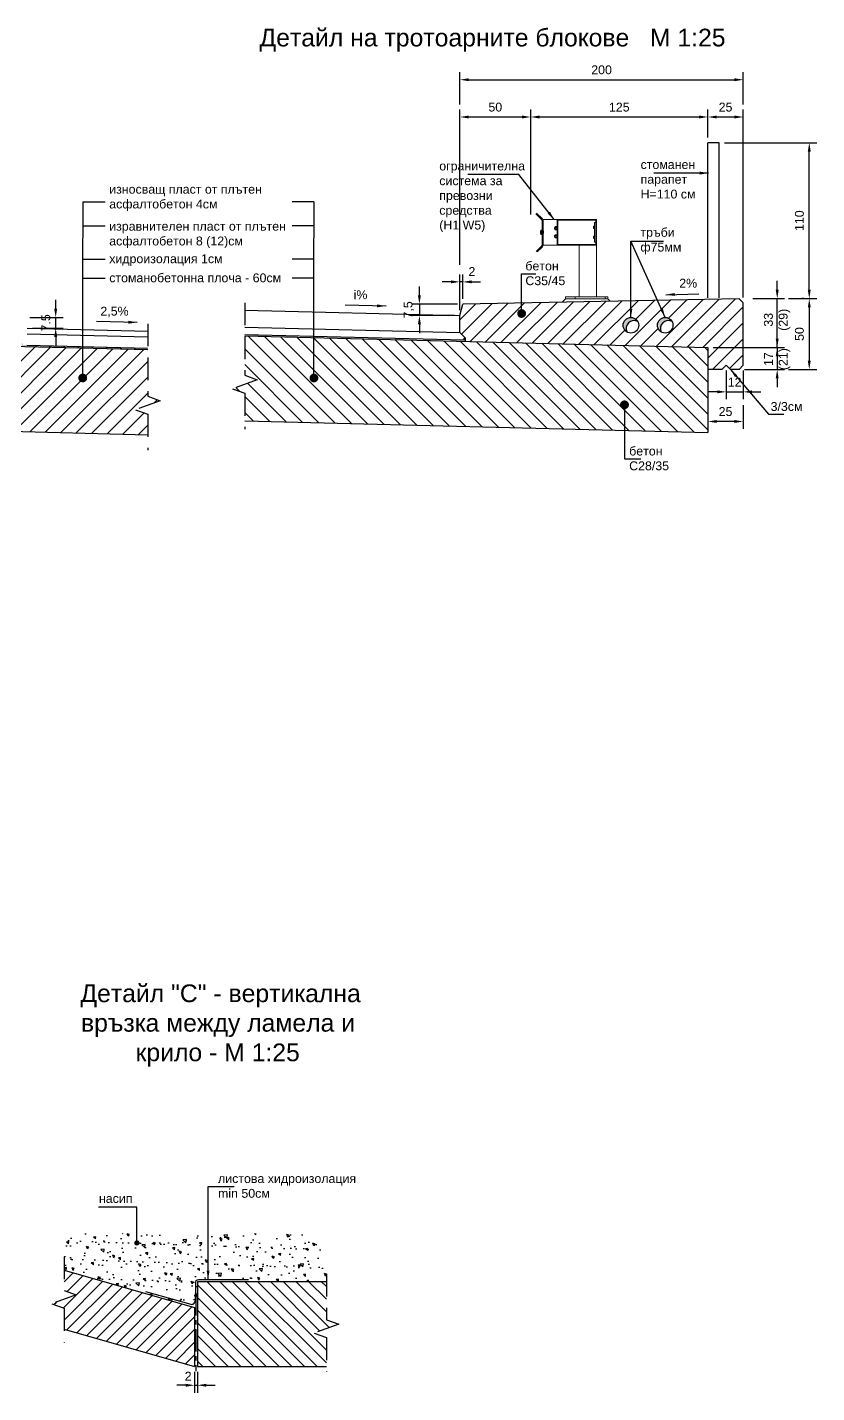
# Model space of a CAD drawing. Header units: centimetres. Extents: x 8495135 to 959133560, y 4530079 to 463453963.
# Drawn here: x 958973705 to 958974262, y 463409272 to 463410236 of the extents above; entities that cross this region are included whole.
import ezdxf

# ---------------------------------------------------------------- set-up
doc = ezdxf.new("R2010")
doc.units = ezdxf.units.CM
doc.header["$LTSCALE"] = 0.1
doc.linetypes.add('CENTER', pattern=[50.8, 31.75, -6.35, 6.35, -6.35])
doc.linetypes.add('HIDDEN', pattern=[9.525, 6.35, -3.175])
for name, color, linetype in [('br_centre line', 1, 'CENTER'), ('br_dimension', 1, 'Continuous'), ('br_hatch', 9, 'Continuous'), ('br_view', 5, 'Continuous'), ('br_view_yellow', 2, 'Continuous')]:
    doc.layers.add(name, color=color, linetype=linetype)
doc.layers.add('br_text', color=2, linetype='Continuous', lineweight=35)
doc.styles.add('MM 1 to 25', font='arial.ttf', dxfattribs={"height": 6.25})
doc.styles.add('MM_ARIAL', font='arial.ttf')
doc.dimstyles.new('MM DIM 1 to 25', dxfattribs={"dimscale": 2.5, "dimtxt": 2.5, "dimasz": 2.5, "dimexe": 2.1, "dimexo": 1.5, "dimgap": 1.5, "dimtad": 1, "dimdec": 0, "dimdsep": 46, "dimtxsty": 'MM_ARIAL', "dimcen": 3, "dimclrd": 1, "dimclre": 1, "dimclrt": 7, "dimaunit": 2, "dimadec": 1, "dimazin": 0, "dimtp": 100, "dimtm": 3, "dimtfac": 1, "dimtdec": 0, "dimtix": 1, "dimtmove": 0, "dimatfit": 3, "dimfxl": 0, "dimtolj": 1, "dimtzin": 0, "dimarcsym": 0})

# ---------------------------------------------------------------- blocks, each defined once
blk = doc.blocks.new('*D734')
at = {"layer": 'br_dimension', "color": 1, "linetype": 'ByBlock', "lineweight": -2, "ltscale": 3, "transparency": 16777216}
for p, q in [((958974009.75, 463410067.97), (958974009.75, 463410177.61)), ((958974059.75, 463410103.46), (958974059.75, 463410177.61)), ((958974016, 463410172.36), (958974053.5, 463410172.36))]:
    blk.add_line(p, q, dxfattribs=at)
at = {"layer": 'br_dimension', "color": 1, "linetype": 'ByBlock', "ltscale": 3, "transparency": 16777216}
for points in [[(958974016, 463410173.4), (958974016, 463410171.32), (958974009.75, 463410172.36)], [(958974053.5, 463410173.4), (958974053.5, 463410171.32), (958974059.75, 463410172.36)]]:
    blk.add_solid(points, dxfattribs=at)
at = {"layer": 'br_dimension', "color": 7, "linetype": 'ByBlock', "ltscale": 3, "transparency": 16777216, "insert": (958974034.75, 463410179.3), "char_height": 6.25, "attachment_point": 5, "style": 'MM_ARIAL'}
blk.add_mtext('\\A1;50', dxfattribs=at)
blk = doc.blocks.new('*D735')
at = {"layer": 'br_dimension', "color": 1, "linetype": 'ByBlock', "lineweight": -2, "ltscale": 3, "transparency": 16777216}
for p, q in [((958974059.75, 463410104.24), (958974059.75, 463410177.61)), ((958974184.75, 463410157.97), (958974184.75, 463410177.61)), ((958974066, 463410172.36), (958974178.5, 463410172.36))]:
    blk.add_line(p, q, dxfattribs=at)
at = {"layer": 'br_dimension', "color": 1, "linetype": 'ByBlock', "ltscale": 3, "transparency": 16777216}
for points in [[(958974066, 463410173.4), (958974066, 463410171.32), (958974059.75, 463410172.36)], [(958974178.5, 463410173.4), (958974178.5, 463410171.32), (958974184.75, 463410172.36)]]:
    blk.add_solid(points, dxfattribs=at)
at = {"layer": 'br_dimension', "color": 7, "linetype": 'ByBlock', "ltscale": 3, "transparency": 16777216, "insert": (958974122.25, 463410179.3), "char_height": 6.25, "attachment_point": 5, "style": 'MM_ARIAL'}
blk.add_mtext('\\A1;125', dxfattribs=at)
blk = doc.blocks.new('*D736')
at = {"layer": 'br_dimension', "color": 1, "linetype": 'ByBlock', "lineweight": -2, "ltscale": 3, "transparency": 16777216}
for p, q in [((958974184.75, 463410157.97), (958974184.75, 463410177.61)), ((958974209.75, 463410044.97), (958974209.75, 463410177.61)), ((958974191, 463410172.36), (958974203.5, 463410172.36))]:
    blk.add_line(p, q, dxfattribs=at)
at = {"layer": 'br_dimension', "color": 1, "linetype": 'ByBlock', "ltscale": 3, "transparency": 16777216}
for points in [[(958974191, 463410173.4), (958974191, 463410171.32), (958974184.75, 463410172.36)], [(958974203.5, 463410173.4), (958974203.5, 463410171.32), (958974209.75, 463410172.36)]]:
    blk.add_solid(points, dxfattribs=at)
at = {"layer": 'br_dimension', "color": 7, "linetype": 'ByBlock', "ltscale": 3, "transparency": 16777216, "insert": (958974197.25, 463410179.3), "char_height": 6.25, "attachment_point": 5, "style": 'MM_ARIAL'}
blk.add_mtext('\\A1;25', dxfattribs=at)
blk = doc.blocks.new('*D737')
at = {"layer": 'br_dimension', "color": 1, "linetype": 'ByBlock', "lineweight": -2, "ltscale": 3, "transparency": 16777216}
for p, q in [((958974009.75, 463410181.06), (958974009.75, 463410203.91)), ((958974016, 463410198.66), (958974203.5, 463410198.66)), ((958974209.75, 463410181.06), (958974209.75, 463410203.91))]:
    blk.add_line(p, q, dxfattribs=at)
at = {"layer": 'br_dimension', "color": 1, "linetype": 'ByBlock', "ltscale": 3, "transparency": 16777216}
for points in [[(958974016, 463410199.7), (958974016, 463410197.62), (958974009.75, 463410198.66)], [(958974203.5, 463410199.7), (958974203.5, 463410197.62), (958974209.75, 463410198.66)]]:
    blk.add_solid(points, dxfattribs=at)
at = {"layer": 'br_dimension', "color": 7, "linetype": 'ByBlock', "ltscale": 3, "transparency": 16777216, "insert": (958974109.75, 463410205.6), "char_height": 6.25, "attachment_point": 5, "style": 'MM_ARIAL'}
blk.add_mtext('\\A1;200', dxfattribs=at)
blk = doc.blocks.new('*D738')
at = {"layer": 'br_dimension', "color": 1, "linetype": 'ByBlock', "lineweight": -2, "ltscale": 3, "transparency": 16777216}
for p, q in [((958973981.21, 463410046.51), (958973981.21, 463410052.76)), ((958974008, 463410040.26), (958973975.96, 463410040.26)), ((958974006, 463410032.31), (958973975.96, 463410032.31)), ((958973981.21, 463410040.26), (958973981.21, 463410032.31)), ((958973981.21, 463410026.06), (958973981.21, 463410019.81))]:
    blk.add_line(p, q, dxfattribs=at)
at = {"layer": 'br_dimension', "color": 1, "linetype": 'ByBlock', "ltscale": 3, "transparency": 16777216}
for points in [[(958973980.17, 463410046.51), (958973982.25, 463410046.51), (958973981.21, 463410040.26)], [(958973980.17, 463410026.06), (958973982.25, 463410026.06), (958973981.21, 463410032.31)]]:
    blk.add_solid(points, dxfattribs=at)
at = {"layer": 'br_dimension', "color": 7, "linetype": 'ByBlock', "ltscale": 3, "transparency": 16777216, "insert": (958973973.72, 463410036.29), "char_height": 6.25, "attachment_point": 5, "rotation": 90, "style": 'MM_ARIAL'}
blk.add_mtext('\\A1;7,5', dxfattribs=at)
blk = doc.blocks.new('*D739')
at = {"layer": 'br_dimension', "color": 1, "linetype": 'ByBlock', "lineweight": -2, "ltscale": 3, "transparency": 16777216}
for p, q in [((958974241.63, 463410044.22), (958974261.56, 463410044.22)), ((958974256.31, 463410037.97), (958974256.31, 463410000.47)), ((958974241.63, 463409994.22), (958974261.56, 463409994.22))]:
    blk.add_line(p, q, dxfattribs=at)
at = {"layer": 'br_dimension', "color": 1, "linetype": 'ByBlock', "ltscale": 3, "transparency": 16777216}
for points in [[(958974255.27, 463410037.97), (958974257.35, 463410037.97), (958974256.31, 463410044.22)], [(958974255.27, 463410000.47), (958974257.35, 463410000.47), (958974256.31, 463409994.22)]]:
    blk.add_solid(points, dxfattribs=at)
at = {"layer": 'br_dimension', "color": 7, "linetype": 'ByBlock', "ltscale": 3, "transparency": 16777216, "insert": (958974249.37, 463410019.22), "char_height": 6.25, "attachment_point": 5, "rotation": 90, "style": 'MM_ARIAL'}
blk.add_mtext('\\A1;50', dxfattribs=at)
blk = doc.blocks.new('*D740')
at = {"layer": 'br_dimension', "color": 1, "linetype": 'ByBlock', "lineweight": -2, "ltscale": 3, "transparency": 16777216}
for p, q in [((958974233.69, 463410050.47), (958974233.69, 463410056.72)), ((958974216.5, 463410044.22), (958974238.94, 463410044.22)), ((958974233.69, 463410009.75), (958974233.69, 463410044.22)), ((958974188.5, 463410009.75), (958974238.94, 463410009.75)), ((958974233.69, 463410003.5), (958974233.69, 463409997.25))]:
    blk.add_line(p, q, dxfattribs=at)
at = {"layer": 'br_dimension', "color": 1, "linetype": 'ByBlock', "ltscale": 3, "transparency": 16777216}
for points in [[(958974232.65, 463410050.47), (958974234.73, 463410050.47), (958974233.69, 463410044.22)], [(958974232.65, 463410003.5), (958974234.73, 463410003.5), (958974233.69, 463410009.75)]]:
    blk.add_solid(points, dxfattribs=at)
at = {"layer": 'br_dimension', "color": 7, "linetype": 'ByBlock', "ltscale": 3, "transparency": 16777216, "insert": (958974233.6, 463410029.28), "char_height": 6.25, "attachment_point": 5, "rotation": 90, "style": 'MM_ARIAL'}
blk.add_mtext('\\A1;33{\\fArial|b0|i0|c204|p34;\\P(29)}', dxfattribs=at)
blk = doc.blocks.new('*D741')
at = {"layer": 'br_dimension', "color": 1, "linetype": 'ByBlock', "lineweight": -2, "ltscale": 3, "transparency": 16777216}
for p, q in [((958974233.69, 463410016), (958974233.69, 463410022.25)), ((958974233.69, 463410009.75), (958974233.69, 463409994.22)), ((958974237.43, 463410009.75), (958974238.94, 463410009.75)), ((958974210.5, 463409994.22), (958974238.94, 463409994.22)), ((958974233.69, 463409987.97), (958974233.69, 463409981.72))]:
    blk.add_line(p, q, dxfattribs=at)
at = {"layer": 'br_dimension', "color": 1, "linetype": 'ByBlock', "ltscale": 3, "transparency": 16777216}
for points in [[(958974232.65, 463410016), (958974234.73, 463410016), (958974233.69, 463410009.75)], [(958974232.65, 463409987.97), (958974234.73, 463409987.97), (958974233.69, 463409994.22)]]:
    blk.add_solid(points, dxfattribs=at)
at = {"layer": 'br_dimension', "color": 7, "linetype": 'ByBlock', "ltscale": 3, "transparency": 16777216, "insert": (958974233.65, 463410001.52), "char_height": 6.25, "attachment_point": 5, "rotation": 90, "style": 'MM_ARIAL'}
blk.add_mtext('\\A1;17\\P{\\fArial|b0|i0|c204|p34;(21)}', dxfattribs=at)
blk = doc.blocks.new('*D742')
at = {"layer": 'br_dimension', "color": 1, "linetype": 'ByBlock', "lineweight": -2, "ltscale": 3, "transparency": 16777216}
for p, q in [((958974009.75, 463410036.06), (958974009.75, 463410061.29)), ((958974011.75, 463410044.01), (958974011.75, 463410061.29)), ((958974003.5, 463410056.04), (958973997.25, 463410056.04)), ((958974011.75, 463410056.04), (958974009.75, 463410056.04)), ((958974018, 463410056.04), (958974024.25, 463410056.04))]:
    blk.add_line(p, q, dxfattribs=at)
at = {"layer": 'br_dimension', "color": 1, "linetype": 'ByBlock', "ltscale": 3, "transparency": 16777216}
for points in [[(958974003.5, 463410057.08), (958974003.5, 463410055), (958974009.75, 463410056.04)], [(958974018, 463410057.08), (958974018, 463410055), (958974011.75, 463410056.04)]]:
    blk.add_solid(points, dxfattribs=at)
at = {"layer": 'br_dimension', "color": 7, "linetype": 'ByBlock', "ltscale": 3, "transparency": 16777216, "insert": (958974018.27, 463410063.34), "char_height": 6.25, "attachment_point": 5, "style": 'MM_ARIAL'}
blk.add_mtext('\\A1;2', dxfattribs=at)
blk = doc.blocks.new('*D743')
at = {"layer": 'br_dimension', "color": 1, "linetype": 'ByBlock', "lineweight": -2, "ltscale": 3, "transparency": 16777216}
for p, q in [((958974196.5, 463410154.22), (958974261.56, 463410154.22)), ((958974256.31, 463410050.47), (958974256.31, 463410147.97)), ((958974252.56, 463410044.22), (958974251.06, 463410044.22))]:
    blk.add_line(p, q, dxfattribs=at)
at = {"layer": 'br_dimension', "color": 1, "linetype": 'ByBlock', "ltscale": 3, "transparency": 16777216}
for points in [[(958974255.27, 463410147.97), (958974257.35, 463410147.97), (958974256.31, 463410154.22)], [(958974255.27, 463410050.47), (958974257.35, 463410050.47), (958974256.31, 463410044.22)]]:
    blk.add_solid(points, dxfattribs=at)
at = {"layer": 'br_dimension', "color": 7, "linetype": 'ByBlock', "ltscale": 3, "transparency": 16777216, "insert": (958974249.37, 463410099.22), "char_height": 6.25, "attachment_point": 5, "rotation": 90, "style": 'MM_ARIAL'}
blk.add_mtext('\\A1;110', dxfattribs=at)
blk = doc.blocks.new('*D744')
at = {"layer": 'br_dimension', "color": 1, "linetype": 'ByBlock', "lineweight": -2, "ltscale": 3, "transparency": 16777216}
for p, q in [((958974184.75, 463409979.47), (958974184.75, 463409952.29)), ((958974209.75, 463409969.13), (958974209.75, 463409952.29)), ((958974203.5, 463409957.54), (958974191, 463409957.54))]:
    blk.add_line(p, q, dxfattribs=at)
at = {"layer": 'br_dimension', "color": 1, "linetype": 'ByBlock', "ltscale": 3, "transparency": 16777216}
for points in [[(958974191, 463409958.58), (958974191, 463409956.5), (958974184.75, 463409957.54)], [(958974203.5, 463409958.58), (958974203.5, 463409956.5), (958974209.75, 463409957.54)]]:
    blk.add_solid(points, dxfattribs=at)
at = {"layer": 'br_dimension', "color": 7, "linetype": 'ByBlock', "ltscale": 3, "transparency": 16777216, "insert": (958974197.25, 463409964.48), "char_height": 6.25, "attachment_point": 5, "style": 'MM_ARIAL'}
blk.add_mtext('\\A1;25', dxfattribs=at)
blk = doc.blocks.new('*D747')
at = {"layer": 'br_dimension', "color": 1, "lineweight": -2, "transparency": 16777216}
for p, q in [((958973724.57, 463410037.15), (958973724.57, 463410043.4)), ((958973706.27, 463410030.9), (958973729.82, 463410030.9)), ((958973708.27, 463410023.36), (958973729.82, 463410023.36)), ((958973724.57, 463410023.36), (958973724.57, 463410030.9)), ((958973724.57, 463410017.11), (958973724.57, 463410010.86))]:
    blk.add_line(p, q, dxfattribs=at)
at = {"layer": 'br_dimension', "color": 1, "transparency": 16777216}
for points in [[(958973723.53, 463410037.15), (958973725.61, 463410037.15), (958973724.57, 463410030.9)], [(958973723.53, 463410017.11), (958973725.61, 463410017.11), (958973724.57, 463410023.36)]]:
    blk.add_solid(points, dxfattribs=at)
at = {"layer": 'br_dimension', "color": 7, "transparency": 16777216, "insert": (958973717.64, 463410027.13), "char_height": 6.25, "attachment_point": 5, "rotation": 90, "style": 'MM_ARIAL'}
blk.add_mtext('\\A1;7.5', dxfattribs=at)
blk = doc.blocks.new('*D771')
at = {"layer": 'br_dimension', "color": 1, "lineweight": -2, "transparency": 16777216}
for p, q in [((958974197.66, 463409993.47), (958974197.66, 463409973.19)), ((958974209.75, 463409993.47), (958974209.75, 463409973.19)), ((958974191.41, 463409978.44), (958974185.16, 463409978.44)), ((958974197.66, 463409978.44), (958974209.75, 463409978.44)), ((958974216, 463409978.44), (958974222.25, 463409978.44))]:
    blk.add_line(p, q, dxfattribs=at)
at = {"layer": 'br_dimension', "color": 1, "transparency": 16777216}
for points in [[(958974191.41, 463409979.49), (958974191.41, 463409977.4), (958974197.66, 463409978.44)], [(958974216, 463409979.49), (958974216, 463409977.4), (958974209.75, 463409978.44)]]:
    blk.add_solid(points, dxfattribs=at)
at = {"layer": 'br_dimension', "color": 7, "transparency": 16777216, "insert": (958974203.71, 463409985.33), "char_height": 6.25, "attachment_point": 5, "style": 'MM_ARIAL'}
blk.add_mtext('\\A1;12', dxfattribs=at)
blk = doc.blocks.new('*D751')
at = {"layer": 'br_dimension', "color": 1, "lineweight": -2, "transparency": 16777216}
for p, q in [((958973822.54, 463409287.11), (958973822.54, 463409272.31)), ((958973824.54, 463409287.11), (958973824.54, 463409272.31)), ((958973816.29, 463409277.56), (958973810.04, 463409277.56)), ((958973822.54, 463409277.56), (958973824.54, 463409277.56)), ((958973830.79, 463409277.56), (958973837.04, 463409277.56))]:
    blk.add_line(p, q, dxfattribs=at)
at = {"layer": 'br_dimension', "color": 1, "transparency": 16777216}
for points in [[(958973816.29, 463409278.61), (958973816.29, 463409276.52), (958973822.54, 463409277.56)], [(958973830.79, 463409278.61), (958973830.79, 463409276.52), (958973824.54, 463409277.56)]]:
    blk.add_solid(points, dxfattribs=at)
at = {"layer": 'br_dimension', "color": 7, "transparency": 16777216, "insert": (958973818.01, 463409283.95), "char_height": 6.25, "attachment_point": 5, "style": 'MM_ARIAL'}
blk.add_mtext('\\A1;2', dxfattribs=at)

msp = doc.modelspace()

# ---------------------------------------------------------------- hatches: boundary and pattern name
at = {"layer": 'br_hatch'}
h = msp.add_hatch(dxfattribs=at)
h.set_pattern_fill('ANSI31', color=256, scale=2.5, style=0)
h.set_pattern_definition([(45, (958136189.3064, 463385326.023), (-5.612660076, 5.612660076), [])])
h.paths.add_polyline_path([(958974184.75, 463410009.75), (958974184.75, 463409994.22), (958974194.66, 463409994.22), (958974197.66, 463409997.22), (958974200.66, 463409994.22), (958974206.75, 463409994.22), (958974209.75, 463409997.22), (958974209.75, 463410041.22), (958974206.75, 463410044.16), (958974011.75, 463410040.26), (958974009.75, 463410032.26), (958974009.75, 463410020.21), (958974013.75, 463410016.21), (958974013.75, 463410014.02)])
edge = h.paths.add_edge_path(flags=16)
edge.add_arc((958974130.49, 463410025.42), 5.5, 0, 360)
edge = h.paths.add_edge_path(flags=16)
edge.add_arc((958974154.65, 463410025.42), 5.5, 0, 360)
at = {"layer": 'br_hatch', "linetype": 'ByBlock', "ltscale": 3}
h = msp.add_hatch(color=9, dxfattribs=at)
h.dxf.hatch_style = 1
h.paths.add_polyline_path([(958974124.99, 463410025.42, 0.268967), (958974127.76, 463410020.65, -0.751157), (958974135.35, 463410027.99, 0.782222)])
h.paths.add_polyline_path([(958974159.51, 463410027.99, 0.782222), (958974149.15, 463410025.42, 0.268967), (958974151.92, 463410020.65, -0.751157)])
at = {"layer": 'br_hatch'}
h = msp.add_hatch(dxfattribs=at)
h.set_pattern_fill('ANSI31', color=256, scale=2.5, angle=90, style=0)
h.set_pattern_definition([(45, (959811573.058, 463385678.843), (5.612660076, -5.612660076), [])])
h.paths.add_polyline_path([(958973529.52, 463410014.72), (958973789.53, 463410008.23), (958973789.53, 463409975.31), (958973798.22, 463409972.14), (958973780.84, 463409965.82), (958973789.53, 463409962.66), (958973789.53, 463409948.23), (958973529.52, 463409954.72)])
h = msp.add_hatch(color=256, dxfattribs=at)
h.paths.add_polyline_path([(958973700.52, 463410012.65), (958973701.52, 463410012.65), (958973701.52, 463410011.43), (958973710.52, 463410011.2), (958973710.52, 463410010.21), (958973700.52, 463410010.46)])
h.paths.add_polyline_path([(958973720.52, 463410010.93), (958973730.52, 463410010.7), (958973730.52, 463410009.71), (958973720.49, 463410009.96)])
h.paths.add_polyline_path([(958973740.52, 463410010.45), (958973750.52, 463410010.2), (958973750.52, 463410009.21), (958973740.52, 463410009.46)])
h.paths.add_polyline_path([(958973760.51, 463410009.95), (958973770.51, 463410009.7), (958973770.5, 463410008.71), (958973760.51, 463410008.96)])
h.paths.add_polyline_path([(958973789.53, 463410009.23), (958973789.53, 463410008.23), (958973780.51, 463410008.46), (958973780.51, 463410009.46)])
h = msp.add_hatch(dxfattribs=at)
h.set_pattern_fill('ANSI31', color=256, scale=2.5, angle=90, style=0)
h.set_pattern_definition([(135, (958136189.3064, 463385326.023), (-5.612660076, -5.612660076), [])])
h.paths.add_polyline_path([(958973858.05, 463410017.9), (958973858.05, 463409990.12), (958973866.74, 463409986.96), (958973849.36, 463409980.63), (958973858.05, 463409977.47), (958973858.05, 463409957.9), (958974184.75, 463409949.75), (958974184.75, 463410009.75)])
h = msp.add_hatch(color=256, dxfattribs=at)
h.paths.add_polyline_path([(958974013.75, 463410016.21), (958974012.75, 463410016.21), (958974012.75, 463410015.04), (958974003.75, 463410015.27), (958974003.75, 463410014.27), (958974013.75, 463410014.02)])
h.paths.add_polyline_path([(958973993.76, 463410015.52), (958973983.76, 463410015.77), (958973983.76, 463410014.77), (958973993.76, 463410014.52)])
h.paths.add_polyline_path([(958973973.77, 463410016.02), (958973963.77, 463410016.27), (958973963.77, 463410015.27), (958973973.77, 463410015.02)])
h.paths.add_polyline_path([(958973953.77, 463410016.52), (958973943.78, 463410016.77), (958973943.78, 463410015.77), (958973953.77, 463410015.52)])
h.paths.add_polyline_path([(958973933.78, 463410017.02), (958973923.79, 463410017.26), (958973923.79, 463410016.26), (958973933.78, 463410016.01)])
h.paths.add_polyline_path([(958973913.79, 463410017.51), (958973903.8, 463410017.76), (958973903.8, 463410016.76), (958973913.79, 463410016.51)])
h.paths.add_polyline_path([(958973893.8, 463410018.01), (958973883.8, 463410018.26), (958973883.8, 463410017.26), (958973893.8, 463410017.01)])
h.paths.add_polyline_path([(958973873.81, 463410018.51), (958973863.81, 463410018.76), (958973863.81, 463410017.76), (958973873.81, 463410017.51)])
h = msp.add_hatch(dxfattribs=at)
h.set_pattern_fill('AR-CONC,_O', color=256, scale=0.1, angle=90)
h.set_pattern_definition([(140, (958973730.424, 463409340.858), (1.5939, 18.2185), [1.905, -20.955]), (85, (958973730.424, 463409340.858), (-19.1057, -3.5243), [1.524, -16.764]), (190.451, (958973730.557, 463409342.376), (-17.5117, 14.6943), [1.619, -17.809]), (136.184, (958973725.344, 463409340.858), (4.2042, 27.108), [2.8575, -31.4325]), (186.636, (958973725.695, 463409343.117), (-24.7426, 23.7404), [2.4285, -26.7135]), (81.184, (958973725.344, 463409340.858), (-24.7425, 23.7405), [2.286, -25.146]), (111, (958973726.614, 463409343.398), (10.2266, 15.1615), [1.905, -20.955]), (56, (958973726.614, 463409343.398), (-18.4188, 6.1802), [1.524, -16.764]), (161.451, (958973727.467, 463409344.661), (-8.1923, 21.3416), [1.619, -17.809]), (127.5, (958973730.424, 463409340.858), (-8.4555, 0.30886), [0, -16.5608, 0, -17.018, 0, -16.8275]), (97.5, (958973730.424, 463409340.858), (-10.01806, 6.68197), [0, -9.7028, 0, -16.1798, 0, -6.4135]), (57.5, (958973730.424, 463409335.1937), (0.57287, 13.55906), [0, -6.35, 0, -19.812, 0, -26.289]), (47.5, (958973730.424, 463409332.654), (-2.54265, 14.8129), [0, -8.255, 0, -13.1572, 0, -18.669])])
h.paths.add_polyline_path([(958973915.57, 463409384.52), (958973730.42, 463409384.52), (958973730.42, 463409365.57), (958973730.42, 463409358.81), (958973822.54, 463409332.46), (958973824.54, 463409332.46), (958973824.54, 463409350.86), (958973915.57, 463409350.86)])
at = {"layer": 'br_hatch', "ltscale": 0.5}
h = msp.add_hatch(dxfattribs=at)
h.set_pattern_fill('ANSI31', color=256, scale=2, angle=180, style=0)
h.set_pattern_definition([(225, (950484482.079, 458887364.231), (4.4901280605, -4.4901280605), [])])
h.paths.add_polyline_path([(958973730.42, 463409358.81), (958973730.42, 463409344.5), (958973739.11, 463409341.33), (958973721.74, 463409335.01), (958973730.42, 463409331.85), (958973730.42, 463409317.21), (958973822.54, 463409290.86), (958973822.54, 463409332.46)])
h = msp.add_hatch(dxfattribs=at)
h.set_pattern_fill('ANSI31', color=256, scale=2, angle=90, style=0)
h.set_pattern_definition([(135, (958134118.166, 463385261.9506), (-4.49012806, -4.49012806), [])])
h.paths.add_polyline_path([(958973915.57, 463409350.86), (958973824.54, 463409350.86), (958973824.54, 463409290.86), (958973915.57, 463409290.86), (958973915.57, 463409311.15), (958973906.88, 463409314.32), (958973924.26, 463409320.64), (958973915.57, 463409323.8)])

# ---------------------------------------------------------------- linework, layer by layer
at = {"layer": 'br_centre line', "linetype": 'CENTER', "ltscale": 5}
msp.add_line((958973823.54, 463409342.58), (958973823.54, 463409287.39), dxfattribs=at)
at = {"layer": 'br_dimension', "ltscale": 0.5}
for p, q in [((958974184.75, 463410044.89), (958974184.75, 463410154.22)), ((958974192.75, 463410154.22), (958974184.75, 463410154.22)), ((958974192.75, 463410044.89), (958974192.75, 463410154.22)), ((958973743.64, 463410112.47), (958973759.38, 463410112.47)), ((958973743.64, 463410112.47), (958973743.64, 463410086.99)), ((958973906.78, 463410112.47), (958973891.42, 463410112.47)), ((958973906.78, 463410112.47), (958973906.78, 463410086.99)), ((958973743.64, 463410095.6), (958973759.38, 463410095.6)), ((958973906.78, 463410095.6), (958973891.42, 463410095.6)), ((958973743.64, 463410072.05), (958973759.38, 463410072.05)), ((958973906.78, 463410072.05), (958973891.42, 463410072.05)), ((958973743.64, 463410058.58), (958973759.38, 463410058.58)), ((958973906.78, 463410058.58), (958973891.42, 463410058.58))]:
    msp.add_line(p, q, dxfattribs=at)
at = {"layer": 'br_dimension', "lineweight": 0, "ltscale": 0.7}
for p, q in [((958974063.31, 463410104.12), (958974067.46, 463410099.98)), ((958974067.96, 463410100.46), (958974063.89, 463410104.53)), ((958974067.75, 463410099.27), (958974067.75, 463410082)), ((958974068.46, 463410082), (958974068.46, 463410099.26)), ((958974106.24, 463410045.46), (958974106.24, 463410099.48)), ((958974076.55, 463410094.4), (958974076.65, 463410094.5)), ((958974076.55, 463410093.4), (958974076.55, 463410094.4)), ((958974076.65, 463410093.3), (958974076.55, 463410093.4)), ((958974076.65, 463410094.5), (958974077.05, 463410094.5)), ((958974076.65, 463410094.5), (958974076.65, 463410093.3)), ((958974077.05, 463410093.3), (958974076.65, 463410093.3)), ((958974077.05, 463410094.72), (958974077.05, 463410093.08)), ((958974077.21, 463410095), (958974078.15, 463410095)), ((958974078.15, 463410094.45), (958974077.21, 463410094.45)), ((958974078.15, 463410093.35), (958974077.21, 463410093.35)), ((958974078.15, 463410092.8), (958974077.21, 463410092.8)), ((958974078.15, 463410095.1), (958974078.15, 463410092.7)), ((958974078.45, 463410095.1), (958974078.15, 463410095.1)), ((958974078.15, 463410092.7), (958974078.45, 463410092.7)), ((958974078.45, 463410092.7), (958974078.45, 463410095.1)), ((958974103.97, 463410095.17), (958974103.97, 463410093.95)), ((958974104.05, 463410095.38), (958974104.52, 463410095.38)), ((958974104.52, 463410094.96), (958974104.05, 463410094.96)), ((958974104.52, 463410094.16), (958974104.05, 463410094.16)), ((958974104.52, 463410093.74), (958974104.05, 463410093.74)), ((958974104.52, 463410095.43), (958974104.52, 463410093.68)), ((958974104.67, 463410095.43), (958974104.52, 463410095.43)), ((958974104.52, 463410093.68), (958974104.67, 463410093.68)), ((958974104.67, 463410093.68), (958974104.67, 463410095.43)), ((958974063.72, 463410077.55), (958974067.46, 463410081.29)), ((958974067.96, 463410080.8), (958974064.31, 463410077.15)), ((958974076.55, 463410088.59), (958974076.65, 463410088.69)), ((958974076.55, 463410087.59), (958974076.55, 463410088.59)), ((958974076.65, 463410087.49), (958974076.55, 463410087.59)), ((958974076.65, 463410088.69), (958974077.05, 463410088.69)), ((958974076.65, 463410088.69), (958974076.65, 463410087.49)), ((958974077.05, 463410087.49), (958974076.65, 463410087.49)), ((958974077.05, 463410088.91), (958974077.05, 463410087.27)), ((958974077.21, 463410089.19), (958974078.15, 463410089.19)), ((958974078.15, 463410088.64), (958974077.21, 463410088.64)), ((958974078.15, 463410087.54), (958974077.21, 463410087.54)), ((958974078.15, 463410087), (958974077.21, 463410087)), ((958974078.15, 463410089.29), (958974078.15, 463410086.89)), ((958974078.45, 463410089.29), (958974078.15, 463410089.29)), ((958974078.15, 463410086.89), (958974078.45, 463410086.89)), ((958974078.45, 463410086.89), (958974078.45, 463410089.29)), ((958974093.87, 463410082), (958974093.87, 463410045.46)), ((958974103.97, 463410086.77), (958974103.97, 463410087.99)), ((958974104.52, 463410088.21), (958974104.05, 463410088.21)), ((958974104.52, 463410087.78), (958974104.05, 463410087.78)), ((958974104.52, 463410086.98), (958974104.05, 463410086.98)), ((958974104.05, 463410086.56), (958974104.52, 463410086.56)), ((958974104.52, 463410086.51), (958974104.52, 463410088.26)), ((958974104.52, 463410088.26), (958974104.67, 463410088.26)), ((958974104.67, 463410086.51), (958974104.52, 463410086.51)), ((958974104.67, 463410088.26), (958974104.67, 463410086.51)), ((958974081.95, 463410041.66), (958974084.24, 463410043.96)), ((958974084.24, 463410045.46), (958974114.24, 463410045.46)), ((958974084.24, 463410045.46), (958974084.24, 463410043.96)), ((958974084.24, 463410043.96), (958974114.24, 463410043.96)), ((958974091.24, 463410045.46), (958974091.24, 463410043.96)), ((958974112.24, 463410045.46), (958974112.24, 463410043.96)), ((958974114.24, 463410045.46), (958974114.24, 463410043.96)), ((958974115.86, 463410042.34), (958974114.24, 463410043.96))]:
    msp.add_line(p, q, dxfattribs=at)
at = {"layer": 'br_dimension'}
for p, q in [((958973858.05, 463410036.05), (958974009.75, 463410032.26)), ((958974009.75, 463410021.31), (958974009.75, 463410032.31)), ((958973704.52, 463410023.36), (958973789.53, 463410021.23)), ((958973858.05, 463410024), (958974009.75, 463410020.21)), ((958973704.42, 463410019.36), (958973789.43, 463410017.24)), ((958974012.75, 463410015.04), (958974012.75, 463410016.21)), ((958973704.23, 463410011.36), (958973789.23, 463410009.24)), ((958973710.52, 463410011.2), (958973710.52, 463410010.21)), ((958973720.52, 463410010.95), (958973720.52, 463410009.96)), ((958973720.52, 463410009.96), (958973720.52, 463410010.95)), ((958973730.52, 463410010.7), (958973730.52, 463410009.71)), ((958973730.52, 463410009.71), (958973730.52, 463410010.7)), ((958973740.52, 463410010.45), (958973740.52, 463410009.46)), ((958973740.52, 463410009.46), (958973740.52, 463410010.45)), ((958973750.52, 463410010.2), (958973750.52, 463410009.21)), ((958973750.52, 463410009.21), (958973750.52, 463410010.2)), ((958973760.51, 463410009.95), (958973760.51, 463410008.96)), ((958973760.51, 463410008.96), (958973760.51, 463410009.95)), ((958973770.51, 463410009.7), (958973770.51, 463410008.71)), ((958973770.51, 463410008.71), (958973770.51, 463410009.7)), ((958973780.51, 463410009.46), (958973780.51, 463410008.46)), ((958973780.51, 463410008.46), (958973780.51, 463410009.46))]:
    msp.add_line(p, q, dxfattribs=at)
at = {"layer": 'br_dimension', "linetype": 'ByBlock', "ltscale": 3}
for p, q in [((958973858.08, 463410018.9), (958974012.75, 463410015.04)), ((958974013.75, 463410016.21), (958974012.75, 463410016.21))]:
    msp.add_line(p, q, dxfattribs=at)
at = {"layer": 'br_dimension', "lineweight": 0, "ltscale": 0.7}
for points in [[(958974078.45, 463410099.96), (958974068.46, 463410099.96), (958974068.46, 463410082), (958974078.45, 463410082)], [(958974105.74, 463410099.48), (958974078.95, 463410099.48), (958974078.95, 463410082.5), (958974105.74, 463410082.5)], [(958974067.35, 463410092.48), (958974067.01, 463410092.48), (958974067.01, 463410089.52), (958974067.35, 463410089.52)], [(958974068.46, 463410091.93), (958974068.76, 463410091.93), (958974068.76, 463410090.07), (958974068.46, 463410090.07)], [(958974105.74, 463410097.88), (958974104.67, 463410097.88), (958974104.67, 463410084.06), (958974105.74, 463410084.06)]]:
    msp.add_lwpolyline(points, close=True, dxfattribs=at)
msp.add_lwpolyline([(958974105.74, 463410099.98), (958974078.95, 463410099.98, 0.414214), (958974078.45, 463410099.48), (958974078.45, 463410082.5, 0.414214), (958974078.95, 463410082), (958974105.74, 463410082, 0.414214), (958974106.24, 463410082.5), (958974106.24, 463410099.48, 0.414214)], format="xyb", close=True, dxfattribs=at)
for centre, radius, start, end in [((958974066.75, 463410099.27), 1, 0, 45), ((958974066.76, 463410099.26), 1.7, 0, 45), ((958974068.36, 463410091), 1.77, 139.31695, 220.68305), ((958974077.37, 463410094.72), 0.317, 120, 240), ((958974078.08, 463410093.9), 1.03, 147.79577, 212.20423), ((958974077.37, 463410093.08), 0.317, 120, 240), ((958974104.29, 463410095.17), 0.324, 139.06732, 220.93268), ((958974105.02, 463410094.56), 1.05, 157.56831, 202.43169), ((958974104.29, 463410093.95), 0.324, 139.06732, 220.93268), ((958974066.75, 463410081.99), 1, 315, 0), ((958974066.76, 463410082), 1.7, 315, 0), ((958974077.37, 463410088.91), 0.317, 120, 240), ((958974078.08, 463410088.09), 1.03, 147.79577, 212.20423), ((958974077.37, 463410087.27), 0.317, 120, 240), ((958974104.29, 463410087.99), 0.324, 139.06732, 220.93268), ((958974105.02, 463410087.38), 1.05, 157.56831, 202.43169), ((958974104.29, 463410086.77), 0.324, 139.06732, 220.93268)]:
    msp.add_arc(centre, radius, start, end, dxfattribs=at)
at = {"layer": 'br_hatch', "linetype": 'HIDDEN', "ltscale": 25}
for p, q in [((958973866.74, 463409986.96), (958973849.36, 463409980.63)), ((958973858.05, 463409990.12), (958973866.74, 463409986.96)), ((958973789.53, 463409975.31), (958973798.22, 463409972.14)), ((958973849.36, 463409980.63), (958973858.05, 463409977.47)), ((958973798.22, 463409972.14), (958973780.84, 463409965.82)), ((958973780.84, 463409965.82), (958973789.53, 463409962.66)), ((958973739.11, 463409341.33), (958973721.74, 463409335.01)), ((958973730.42, 463409344.5), (958973739.11, 463409341.33)), ((958973721.74, 463409335.01), (958973730.42, 463409331.85)), ((958973924.26, 463409320.64), (958973906.88, 463409314.32)), ((958973915.57, 463409323.8), (958973924.26, 463409320.64)), ((958973906.88, 463409314.32), (958973915.57, 463409311.15))]:
    msp.add_line(p, q, dxfattribs=at)
for points in [[(958973858.05, 463410041.27), (958973858.05, 463409990.12)], [(958973789.53, 463410026.46), (958973789.53, 463409975.31)], [(958973858.05, 463409977.47), (958973858.05, 463409952.09)], [(958973789.53, 463409962.66), (958973789.53, 463409937.28)], [(958973730.42, 463409368.26), (958973730.42, 463409344.5)], [(958973915.57, 463409356.08), (958973915.57, 463409323.8)], [(958973730.42, 463409331.85), (958973730.42, 463409307.64)], [(958973915.57, 463409311.15), (958973915.57, 463409286.95)]]:
    msp.add_lwpolyline(points, dxfattribs=at)
at = {"layer": 'br_hatch'}
for centre in [(958974130.49, 463410025.42), (958974154.65, 463410025.42)]:
    msp.add_circle(centre, 5.5, dxfattribs=at)
for centre in [(958974132.62, 463410023.22), (958974156.78, 463410023.22)]:
    msp.add_arc(centre, 5.5, 60.21768, 207.86686, dxfattribs=at)
at = {"layer": 'br_view', "color": 6}
for p, q in [((958973823.27, 463409349.76), (958973823.27, 463409342.34)), ((958973820.26, 463409334.47), (958973788.23, 463409343.4))]:
    msp.add_line(p, q, dxfattribs=at)
for points in [[(958973823.27, 463409349.76, -0.418295), (958973825.27, 463409352.22), (958973860.68, 463409352.22)], [(958973820.26, 463409334.47, 0.389732), (958973823.27, 463409337.61), (958973823.27, 463409342.34)]]:
    msp.add_lwpolyline(points, format="xyb", dxfattribs=at)
at = {"layer": 'br_view_yellow'}
for p, q in [((958974206.75, 463410044.16), (958974011.75, 463410040.26)), ((958974209.75, 463409997.22), (958974209.75, 463410041.22)), ((958974009.75, 463410032.26), (958974011.75, 463410040.26)), ((958974009.75, 463410020.21), (958974009.75, 463410032.26)), ((958974013.75, 463410014.02), (958974013.75, 463410016.21)), ((958973730.42, 463409358.81), (958973822.54, 463409332.46)), ((958973730.42, 463409317.21), (958973822.54, 463409290.86))]:
    msp.add_line(p, q, dxfattribs=at)
at = {"layer": 'br_view_yellow', "linetype": 'ByBlock', "ltscale": 3}
for p, q in [((958974206.75, 463410044.16), (958974209.75, 463410041.22)), ((958973529.52, 463410014.72), (958973789.53, 463410008.23)), ((958973858.05, 463410017.9), (958974184.75, 463410009.75)), ((958974009.75, 463410020.21), (958974013.75, 463410016.21)), ((958974184.75, 463410009.75), (958974184.75, 463409949.75)), ((958974194.66, 463409994.22), (958974184.75, 463409994.22)), ((958974194.66, 463409994.22), (958974197.66, 463409997.22)), ((958974200.66, 463409994.22), (958974197.66, 463409997.22)), ((958974206.75, 463409994.22), (958974200.66, 463409994.22)), ((958974209.75, 463409997.22), (958974206.75, 463409994.22)), ((958973529.52, 463409954.72), (958973789.53, 463409948.23)), ((958973858.05, 463409957.9), (958974184.75, 463409949.75)), ((958973824.54, 463409350.86), (958973824.54, 463409290.86)), ((958973824.54, 463409350.86), (958973915.57, 463409350.86)), ((958973822.54, 463409332.46), (958973822.54, 463409290.86)), ((958973824.54, 463409290.86), (958973915.57, 463409290.86))]:
    msp.add_line(p, q, dxfattribs=at)

# ---------------------------------------------------------------- texts
at = {"layer": 'br_text', "ltscale": 0.5, "attachment_point": 1, "style": 'MM 1 to 25'}
for s, width, insert, char_height in [('\\pi23.689;{\\fArial|b0|i0|c204|p34;Детайл на тротоарните блокове}   M 1:25', 375.6257, (958973844.64, 463410234.65), 12.5), ('{\\fArial|b0|i0|c204|p34;ограничителна система за превозни средства\\P}(H1 W5)', 69.6978, (958973995.23, 463410140.92), 6.25), ('{\\fArial|b0|i0|c204|p34;стоманен парапет\\PН}=110 {\\fArial|b0|i0|c204|p34;см}', 44.5704, (958974137.28, 463410141.95), 6.25), ('{\\fArial|b0|i0|c204|p34;износващ пласт от плътен асфалтобетон }4{\\fArial|b0|i0|c204|p34;см}', 114.5024, (958973762.34, 463410124.52), 6.25), ('{\\fArial|b0|i0|c204|p34;изравнителен пласт от} {\\fArial|b0|i0|c204|p34;плътен асфалтобетон }8 {\\fArial|b0|i0|c204|p34;(}12){\\fArial|b0|i0|c204|p34;см}', 131.2512, (958973762.34, 463410098.41), 6.25), ('{\\fArial|b0|i0|c204|p34;хидроизолация }1{\\fArial|b0|i0|c204|p34;см}', 153.7531, (958973762.34, 463410075.48), 6.25), ('{\\fArial|b0|i0|c204|p34;бетон С35/45}', 34.0669, (958974055.99, 463410070.39), 6.25), ('{\\fArial|b0|i0|c204|p34;стоманобетонна плоча }- 60{\\fArial|b0|i0|c204|p34;см}', 153.7531, (958973762.34, 463410062.02), 6.25), ('3{\\fArial|b0|i0|c204|p34;/}3{\\fArial|b0|i0|c204|p34;см}', 34.0669, (958974229.05, 463409971.23), 6.25), ('{\\fArial|b0|i0|c204|p34;бетон С}28{\\fArial|b0|i0|c204|p34;/}35', 34.0669, (958974129.24, 463409939.79), 6.25)]:
    msp.add_mtext_dynamic_manual_height_columns(s, width=width, gutter_width=62.5, heights=[0], dxfattribs=dict(at, insert=insert, char_height=char_height))
at = {"layer": 'br_text', "char_height": 6.25, "attachment_point": 1, "style": 'MM 1 to 25'}
for s, insert in [('{\\fArial|b0|i0|c204|p34;тръби  ф75мм}', (958974137.16, 463410094.12)), ('2%', (958974164.56, 463410058.25)), ('i%', (958973934.81, 463410050.07)), ('2,5%', (958973756.1, 463410038.51))]:
    msp.add_mtext_dynamic_manual_height_columns(s, width=47.5955, gutter_width=25, heights=[0], dxfattribs=dict(at, insert=insert))
at = {"layer": 'br_text', "attachment_point": 1, "style": 'MM 1 to 25'}
for s, insert, char_height, width in [('\\pi10.418;Детайл "C" - вертикална \\P\\pi10.898;връзка между ламела и \\P\\pi49.409;крило - М 1:25', (958973731.52, 463409560.36), 12.5, 212.8865), ('{\\fArial|b0|i0|c204|p34;листова хидроизолация \\P}min 50{\\fArial|b0|i0|c204|p34;см}', (958973839.1, 463409426.52), 6.25, 137.0586), ('{\\fArial|b0|i0|c204|p34;насип}', (958973755.08, 463409412.49), 6.25, 137.753)]:
    msp.add_mtext(s, dxfattribs=dict(at, insert=insert, char_height=char_height, width=width))

# ---------------------------------------------------------------- dimensions: what is measured, and where the dimension line sits
at = {"layer": 'br_dimension', "linetype": 'ByBlock', "ltscale": 3}
for base, p1, p2, picture, middle in [((958974209.75, 463410198.66), (958974009.75, 463410177.31), (958974209.75, 463410177.31), '*D737', (958974109.75, 463410205.6)), ((958974059.75, 463410172.36), (958974009.75, 463410064.22), (958974059.75, 463410099.71), '*D734', (958974034.75, 463410179.3)), ((958974184.75, 463410172.36), (958974059.75, 463410100.49), (958974184.75, 463410154.22), '*D735', (958974122.25, 463410179.3)), ((958974209.75, 463410172.36), (958974184.75, 463410154.22), (958974209.75, 463410041.22), '*D736', (958974197.25, 463410179.3)), ((958974184.75, 463409957.54), (958974209.75, 463409972.88), (958974184.75, 463409983.22), '*D744', (958974197.25, 463409964.48))]:
    dim = msp.add_linear_dim(base=base, p1=p1, p2=p2, dimstyle='MM DIM 1 to 25', dxfattribs=at)
    dim.commit()
    dim.dimension.update_dxf_attribs({"geometry": picture, "text_midpoint": middle})
for base, p1, p2, picture, middle in [((958974256.31, 463410154.22), (958974256.31, 463410044.22), (958974192.75, 463410154.22), '*D743', (958974249.37, 463410099.22)), ((958974256.31, 463409994.22), (958974237.88, 463410044.22), (958974237.88, 463409994.22), '*D739', (958974249.37, 463410019.22))]:
    dim = msp.add_linear_dim(base=base, p1=p1, p2=p2, angle=90, dimstyle='MM DIM 1 to 25', dxfattribs=at)
    dim.commit()
    dim.dimension.update_dxf_attribs({"geometry": picture, "text_midpoint": middle})
dim = msp.add_linear_dim(base=(958974009.75, 463410056.04), p1=(958974011.75, 463410040.26), p2=(958974009.75, 463410032.31), dimstyle='MM DIM 1 to 25', override={"dimtmove": 2}, dxfattribs=at)
dim.commit()
dim.dimension.update_dxf_attribs({"geometry": '*D742', "text_midpoint": (958974018.27, 463410063.34), "dimtype": 160})
for base, p1, p2, text, override, picture, middle in [((958973981.21, 463410032.31), (958974011.75, 463410040.26), (958974009.75, 463410032.31), '7,5', {"dimdec": 1}, '*D738', (958973981.21, 463410036.29)), ((958974233.69, 463410044.22), (958974184.75, 463410009.75), (958974212.75, 463410044.22), '33{\\fArial|b0|i0|c204|p34;\\P(29)}', {"dimtmove": 2}, '*D740', (958974233.6, 463410029.28)), ((958974233.69, 463409994.22), (958974233.68, 463410009.75), (958974206.75, 463409994.22), '17\\P{\\fArial|b0|i0|c204|p34;(21)}', {"dimtmove": 2}, '*D741', (958974233.65, 463410001.52))]:
    dim = msp.add_linear_dim(base=base, p1=p1, p2=p2, angle=90, text=text, dimstyle='MM DIM 1 to 25', override=override, dxfattribs=at)
    dim.commit()
    dim.dimension.update_dxf_attribs({"geometry": picture, "text_midpoint": middle, "dimtype": 160})
at = {"layer": 'br_dimension'}
dim = msp.add_linear_dim(base=(958973724.57, 463410030.9), p1=(958973704.52, 463410023.36), p2=(958973702.52, 463410030.9), angle=90, dimstyle='MM DIM 1 to 25', override={"dimdec": 1}, dxfattribs=at)
dim.commit()
dim.dimension.update_dxf_attribs({"geometry": '*D747', "text_midpoint": (958973717.64, 463410027.13)})
dim = msp.add_linear_dim(base=(958974209.75, 463409978.44), p1=(958974197.66, 463409997.22), p2=(958974209.75, 463409997.22), dimstyle='MM DIM 1 to 25', dxfattribs=at)
dim.commit()
dim.dimension.update_dxf_attribs({"geometry": '*D771', "text_midpoint": (958974203.71, 463409985.33)})
dim = msp.add_linear_dim(base=(958973824.54, 463409277.56), p1=(958973822.54, 463409290.86), p2=(958973824.54, 463409290.86), dimstyle='MM DIM 1 to 25', override={"dimtmove": 2}, dxfattribs=at)
dim.commit()
dim.dimension.update_dxf_attribs({"geometry": '*D751', "text_midpoint": (958973818.01, 463409283.95), "dimtype": 160})

# ---------------------------------------------------------------- leaders
at = {"layer": 'br_dimension', "ltscale": 0.5}
for points in [[(958974076.38, 463410099.96), (958974051.35, 463410131.87), (958974015.47, 463410131.87)], [(958974155.1, 463410047), (958974178.47, 463410047.48)]]:
    msp.add_leader(points, dimstyle='MM DIM 1 to 25', dxfattribs=at)
for points, override in [([(958974185.31, 463410132.78), (958974146.69, 463410132.78)], {"dimgap": 1, "dimtad": 0}), ([(958973743.64, 463409988.23), (958973743.64, 463410086.96)], {"dimtad": 0, "dimclrt": 2, "dimldrblk": 'Dot'}), ([(958973906.78, 463409988.23), (958973906.78, 463410086.96)], {"dimtad": 0, "dimclrt": 2, "dimldrblk": 'Dot'}), ([(958974053.33, 463410033.7), (958974053.33, 463410061.66), (958974063.36, 463410061.66)], {"dimtad": 0, "dimclrt": 2, "dimldrblk": 'Dot'}), ([(958974125.92, 463409969.32), (958974125.92, 463409931.17), (958974137.49, 463409931.17)], {"dimtad": 0, "dimclrt": 2, "dimldrblk": 'Dot'})]:
    msp.add_leader(points, dimstyle='MM DIM 1 to 25', override=override, dxfattribs=at)
at = {"layer": 'br_dimension'}
for points, override in [([(958974130.49, 463410030.92), (958974130.49, 463410084.7), (958974153.36, 463410084.7)], {"dimgap": 1.5, "dimtad": 0}), ([(958974154.65, 463410030.92), (958974130.49, 463410084.7)], {"dimgap": 1.5, "dimtad": 0}), ([(958973957.64, 463410038.98), (958973928.85, 463410039.7)], {"dimgap": 1.5, "dimtad": 0}), ([(958973782.16, 463410027.42), (958973753.37, 463410028.14)], {"dimgap": 1.5, "dimtad": 0}), ([(958974200.66, 463409994.22), (958974227.66, 463409962.75), (958974238.3, 463409962.75)], {"dimgap": 1.5, "dimtad": 0}), ([(958973832.11, 463409352.22), (958973832.11, 463409417.82), (958973850.41, 463409417.82)], {"dimtmove": 2}), ([(958973781.87, 463409377.99), (958973781.87, 463409403.21), (958973754.78, 463409403.21)], {"dimasz": 1.5, "dimtmove": 2, "dimldrblk": 'Dot'})]:
    msp.add_leader(points, dimstyle='MM DIM 1 to 25', override=override, dxfattribs=at)

doc.saveas('drawing.dxf')
